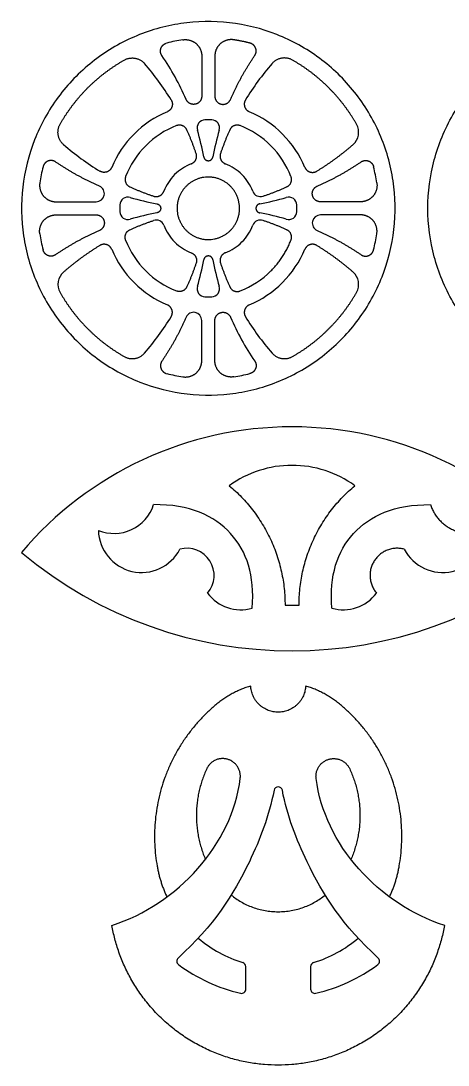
# Model space of a CAD drawing. Header units: millimetres. Extents: x -105 to 105, y -117 to 106.
# Drawn here: x -105.3 to -65.2, y -106.3 to -8.2 of the extents above; entities that cross this region are included whole.
import ezdxf

# ---------------------------------------------------------------- set-up
doc = ezdxf.new("R2010")
doc.units = ezdxf.units.MM
doc.header["$MEASUREMENT"] = 0
doc.layers.add('Layer 03', color=5, linetype='Continuous')

msp = doc.modelspace()

# ---------------------------------------------------------------- linework, layer by layer
at = {"layer": 'Layer 03'}
for p, q in [((-88.351, -11.48), (-88.351, -15.259)), ((-87.121, -11.48), (-87.121, -15.259)), ((-87.736, -21.32), (-87.736, -21.32)), ((-87.736, -21.32), (-87.736, -21.32)), ((-102.051, -25.18), (-98.272, -25.18)), ((-73.421, -25.18), (-77.2, -25.18)), ((-102.051, -26.411), (-98.272, -26.411)), ((-92.212, -25.795), (-92.212, -25.795)), ((-92.212, -25.795), (-92.212, -25.795)), ((-83.26, -25.795), (-83.26, -25.795)), ((-83.26, -25.795), (-83.26, -25.795)), ((-73.421, -26.411), (-77.2, -26.411)), ((-87.736, -30.271), (-87.736, -30.271)), ((-87.736, -30.271), (-87.736, -30.271)), ((-88.351, -40.11), (-88.351, -36.331)), ((-87.121, -40.11), (-87.121, -36.331)), ((-84.214, -99.169), (-84.214, -97.048)), ((-78.125, -97.048), (-78.125, -99.169))]:
    msp.add_line(p, q, dxfattribs=at)
for centre, radius, start, end in [((-87.736, -25.795), 16.015, 98.55714, 104.14532), ((-112.756, -25.562), 25.021, 23.5487, 34.34388), ((-112.597, -28.622), 25.021, 31.34159, 41.03275), ((-62.875, -28.622), 25.021, 138.96725, 148.65841), ((-87.736, -25.795), 9.861, 112.9674, 134.99999), ((-88.024, -18.248), 0.769, 92.18821, 196.47418), ((-87.736, -25.795), 8.322, 90, 92.18821), ((-87.736, -25.795), 8.322, 87.81179, 90), ((-87.448, -18.248), 0.769, 343.52582, 87.81179), ((-87.736, -25.795), 9.861, 45.00001, 67.0326), ((-87.736, -25.795), 8.322, 111.03723, 134.99999), ((-112.756, -25.562), 25.021, 10.58098, 16.47418), ((-62.716, -25.562), 25.021, 163.52582, 169.41902), ((-87.736, -25.795), 8.322, 45.00001, 68.96277), ((-75.147, -18.648), 1.539, 311.03277, 29.58515), ((-87.736, -25.795), 9.861, 135.00001, 157.0326), ((-87.736, -25.795), 9.861, 22.9674, 44.99999), ((-84.909, -0.935), 25.021, 228.96725, 238.65841), ((-87.736, -25.795), 8.322, 135.00001, 158.96277), ((-87.736, -25.795), 8.322, 21.03723, 44.99999), ((-87.736, -25.795), 16.015, 165.85468, 171.44286), ((-87.736, -25.795), 4.476, 110.91958, 135), ((-87.736, -25.795), 4.476, 45, 69.08042), ((-87.736, -25.795), 16.015, 8.55714, 14.14532), ((-87.736, -25.795), 4.476, 135, 159.08042), ((-87.736, -25.795), 4.476, 20.91958, 45), ((-98.272, -24.414), 0.765, 269.99994, 66.45137), ((-82.837, -23.923), 0.769, 200.91961, 288.57725), ((-87.736, -25.795), 8.322, 177.81179, 180), ((-95.283, -25.507), 0.769, 73.52582, 177.81179), ((-87.969, -0.775), 25.021, 253.52582, 259.41902), ((-87.503, -0.775), 25.021, 280.58098, 286.47418), ((-80.189, -25.507), 0.769, 2.18821, 106.47418), ((-87.736, -25.795), 8.322, 0, 2.18821), ((-87.736, -25.795), 8.322, 180, 182.18821), ((-95.283, -26.084), 0.769, 182.18821, 286.47418), ((-87.969, -50.815), 25.021, 100.58098, 106.47418), ((-87.503, -50.815), 25.021, 73.52582, 79.41902), ((-80.189, -26.084), 0.769, 253.52582, 357.81179), ((-87.736, -25.795), 8.322, 357.81179, 0), ((-77.2, -27.176), 0.765, 89.99994, 246.45137), ((-92.635, -27.668), 0.769, 20.91961, 108.57725), ((-87.736, -25.795), 4.476, 200.91958, 225), ((-87.736, -25.795), 4.476, 315, 339.08042), ((-82.837, -27.668), 0.769, 71.42275, 159.08039), ((-87.736, -25.795), 16.015, 188.55714, 194.14532), ((-87.736, -25.795), 16.015, 345.85468, 351.44286), ((-87.736, -25.795), 8.322, 201.03723, 224.99999), ((-87.736, -25.795), 4.476, 225, 249.08042), ((-87.736, -25.795), 4.476, 290.91958, 315), ((-87.736, -25.795), 9.861, 202.9674, 224.99999), ((-87.736, -25.795), 9.861, 315.00001, 337.0326), ((-112.756, -26.029), 25.021, 343.52582, 349.41902), ((-62.716, -26.029), 25.021, 190.58098, 196.47418), ((-100.325, -32.942), 1.539, 131.03277, 209.58515), ((-87.736, -25.795), 8.322, 225.00001, 248.96277), ((-87.736, -25.795), 8.322, 291.03723, 314.99999), ((-75.147, -32.942), 1.539, 330.41485, 48.96723), ((-87.736, -25.795), 9.861, 225.00001, 247.0326), ((-88.024, -33.342), 0.769, 163.52582, 267.81179), ((-87.448, -33.342), 0.769, 272.18821, 16.47418), ((-87.736, -25.795), 9.861, 292.9674, 314.99999), ((-87.736, -25.795), 8.322, 267.81179, 270), ((-87.736, -25.795), 8.322, 270, 272.18821), ((-112.597, -22.968), 25.021, 318.96725, 328.65841), ((-89.117, -36.331), 0.765, 359.99994, 156.45137), ((-62.716, -26.029), 25.021, 203.5487, 214.34388), ((-62.875, -22.968), 25.021, 211.34159, 221.03275), ((-87.736, -25.795), 16.015, 255.85468, 261.44286), ((-87.736, -25.795), 16.015, 278.55714, 284.14532), ((-79.866, -79.597), 33.269, 40.16412, 139.83588), ((-79.866, -60.004), 10.056, 90, 125.9002), ((-79.866, -60.004), 10.056, 54.0998, 90), ((-96.598, -52.428), 3.919, 248.0068, 341.95029), ((-94.01, -55.959), 4.057, 181.46216, 332.58305), ((-65.721, -55.959), 4.057, 207.41695, 358.53784), ((-89.748, -60.297), 2.556, 319.679, 104.96682), ((-79.866, -27.785), 39.595, 230.05223, 309.94777), ((-84.694, -59.671), 3.852, 216.28019, 286.30503), ((-75.037, -59.671), 3.852, 253.69499, 323.71979), ((-81.17, -80.56), 0.399, 11.00362, 168.99638), ((-81.17, -85.605), 11.551, 229.42467, 253.25198), ((-81.17, -85.605), 11.551, 286.74802, 310.57533), ((-90.302, -96.541), 0.399, 132.33523, 233.40283), ((-81.17, -84.244), 15.716, 233.40283, 257.00833), ((-84.613, -97.048), 0.399, 360, 73.25198), ((-77.726, -97.048), 0.399, 106.74802, 180), ((-81.17, -84.244), 15.716, 282.99167, 306.59717), ((-72.037, -96.541), 0.399, 306.59717, 47.66477), ((-84.613, -99.169), 0.399, 257.00833, 360), ((-77.726, -99.169), 0.399, 180, 282.99167)]:
    msp.add_arc(centre, radius, start, end, dxfattribs=at)
for points, degree in [([(-98.66, -12.056), (-97.461, -11.102), (-94.812, -9.511), (-90.357, -8.235), (-85.722, -8.155), (-81.225, -9.277), (-77.172, -11.525), (-73.838, -14.745), (-71.452, -18.719), (-70.175, -23.175), (-70.096, -27.809), (-71.218, -32.306), (-73.466, -36.359), (-76.686, -39.693), (-80.66, -42.079), (-85.115, -43.356), (-89.75, -43.436), (-94.247, -42.314), (-98.3, -40.066), (-101.634, -36.845), (-104.02, -32.872), (-105.297, -28.416), (-105.376, -23.782), (-104.254, -19.285), (-102.006, -15.231), (-99.859, -13.009), (-98.66, -12.056)], 3), ([(-67.105, -25.795), (-67.105, -27.327), (-66.702, -30.391), (-64.928, -34.673), (-62.107, -38.35), (-58.43, -41.172), (-54.147, -42.945), (-49.552, -43.55), (-44.957, -42.945), (-40.675, -41.172), (-36.997, -38.35), (-34.176, -34.673), (-32.402, -30.391), (-31.797, -25.795), (-32.402, -21.2), (-34.176, -16.918), (-36.997, -13.241), (-40.675, -10.419), (-44.957, -8.645), (-49.552, -8.04), (-54.147, -8.645), (-58.43, -10.419), (-62.107, -13.241), (-64.928, -16.918), (-66.702, -21.2), (-67.105, -24.264), (-67.105, -25.795)], 3), ([(-87.736, -21.32), (-87.736, -21.32), (-87.736, -21.32)], 2), ([(-87.736, -21.32), (-87.736, -21.32), (-87.736, -21.32)], 2), ([(-92.212, -25.795), (-92.212, -25.795), (-92.212, -25.795)], 2), ([(-92.212, -25.795), (-92.212, -25.795), (-92.212, -25.795)], 2), ([(-83.26, -25.795), (-83.26, -25.795), (-83.26, -25.795)], 2), ([(-83.26, -25.795), (-83.26, -25.795), (-83.26, -25.795)], 2), ([(-87.736, -30.271), (-87.736, -30.271), (-87.736, -30.271)], 2), ([(-87.736, -30.271), (-87.736, -30.271), (-87.736, -30.271)], 2), ([(-83.612, -63.368), (-83.362, -60.297), (-84.857, -55.778), (-89.496, -53.59), (-92.872, -53.642)], 3), ([(-96.793, -93.175), (-90.608, -91.199), (-85.49, -85.544), (-84.735, -79.366)], 3), ([(-65.511, -93.186), (-71.711, -91.221), (-76.847, -85.556), (-77.604, -79.366)], 3)]:
    msp.add_open_spline(points, degree=degree, dxfattribs=at)
for points, weights, knots in [([(-92.097, -11.446), (-92.323, -11.115), (-92.181, -10.739), (-92.039, -10.364), (-91.65, -10.266)], [0.999999945932, 0.886610476496, 1, 0.886610476496, 0.999999945932], [30.3304456, 30.3304456, 30.3304456, 30.8112776, 30.8112776, 31.2921095, 31.2921095, 31.2921095]), ([(-90.119, -9.959), (-89.421, -9.854), (-88.886, -10.314), (-88.351, -10.775), (-88.351, -11.48)], [0.999999956584, 0.908950492211, 1, 0.908950470503, 1], [21.731425, 21.731425, 21.731425, 22.591498, 22.591498, 23.451572, 23.451572, 23.451572]), ([(-85.353, -9.959), (-86.051, -9.854), (-86.586, -10.314), (-87.121, -10.775), (-87.121, -11.48)], [0.999999956584, 0.908950492211, 1, 0.908950470503, 1], [21.731425, 21.731425, 21.731425, 22.591498, 22.591498, 23.451572, 23.451572, 23.451572]), ([(-83.375, -11.446), (-83.149, -11.115), (-83.291, -10.739), (-83.433, -10.364), (-83.822, -10.266)], [1, 0.886610449462, 1, 0.886610476496, 0.999999945932], [30.3304456, 30.3304456, 30.3304456, 30.8112776, 30.8112776, 31.2921095, 31.2921095, 31.2921095]), ([(-91.227, -15.608), (-91.044, -15.909), (-91.152, -16.244), (-91.259, -16.579), (-91.584, -16.716)], [0.999999956743, 0.909283005788, 1, 0.909283027417, 0.999999913486], [101.6829796, 101.6829796, 101.6829796, 102.112218, 102.112218, 102.5414563, 102.5414563, 102.5414563]), ([(-88.351, -15.259), (-88.351, -15.882), (-88.961, -16.009), (-89.57, -16.136), (-89.819, -15.565)], [1, 0.775904862573, 1, 0.775904916002, 0.999999893143], [25.907874, 25.907874, 25.907874, 26.587143, 26.587143, 27.266412, 27.266412, 27.266412]), ([(-87.121, -15.259), (-87.121, -15.882), (-86.511, -16.009), (-85.902, -16.136), (-85.653, -15.565)], [1, 0.775904862573, 1, 0.775904916002, 0.999999893143], [25.907874, 25.907874, 25.907874, 26.587143, 26.587143, 27.266412, 27.266412, 27.266412]), ([(-84.245, -15.608), (-84.428, -15.909), (-84.32, -16.244), (-84.213, -16.579), (-83.888, -16.716)], [0.999999913486, 0.909283027417, 1, 0.909283027417, 0.999999913486], [101.6829796, 101.6829796, 101.6829796, 102.112218, 102.112218, 102.5414563, 102.5414563, 102.5414563]), ([(-102.085, -21.434), (-102.417, -21.208), (-102.792, -21.35), (-103.167, -21.492), (-103.265, -21.882)], [0.999999945932, 0.886610476496, 1, 0.886610476496, 0.999999945932], [19.6570297, 19.6570297, 19.6570297, 20.1378616, 20.1378616, 20.6186936, 20.6186936, 20.6186936]), ([(-73.387, -21.434), (-73.055, -21.208), (-72.68, -21.35), (-72.305, -21.492), (-72.207, -21.882)], [0.999999945932, 0.886610476496, 1, 0.886610476496, 0.999999945932], [19.6570297, 19.6570297, 19.6570297, 20.1378616, 20.1378616, 20.6186936, 20.6186936, 20.6186936]), ([(-96.815, -21.948), (-96.952, -22.272), (-97.287, -22.38), (-97.623, -22.488), (-97.923, -22.304)], [0.999999913486, 0.909283027417, 1, 0.909283005788, 0.999999956743], [110.5467432, 110.5467432, 110.5467432, 110.9759815, 110.9759815, 111.4052199, 111.4052199, 111.4052199]), ([(-78.657, -21.948), (-78.52, -22.272), (-78.185, -22.38), (-77.849, -22.488), (-77.549, -22.304)], [0.999999956743, 0.909283005788, 1, 0.909283005788, 0.999999956743], [110.5467432, 110.5467432, 110.5467432, 110.9759816, 110.9759816, 111.4052199, 111.4052199, 111.4052199]), ([(-103.573, -23.412), (-103.678, -24.11), (-103.217, -24.645), (-102.757, -25.18), (-102.051, -25.18)], [0.999999913168, 0.908950513919, 1, 0.908950470503, 1], [21.731425, 21.731425, 21.731425, 22.591498, 22.591498, 23.451572, 23.451572, 23.451572]), ([(-89.564, -23.496), (-87.265, -21.669), (-85.437, -23.967), (-83.609, -26.266), (-85.908, -28.094), (-88.207, -29.922), (-90.035, -27.623), (-91.863, -25.324), (-89.564, -23.496)], [1, 0.707106781187, 1, 0.707106781187, 1, 0.707106781187, 1, 0.707106781187, 1], [0, 0, 0, 4.569249, 4.569249, 9.138498, 9.138498, 13.707748, 13.707748, 18.276997, 18.276997, 18.276997]), ([(-71.899, -23.412), (-71.794, -24.11), (-72.255, -24.645), (-72.715, -25.18), (-73.421, -25.18)], [0.999999913168, 0.908950513919, 1, 0.908950470503, 1], [21.731425, 21.731425, 21.731425, 22.591498, 22.591498, 23.451572, 23.451572, 23.451572]), ([(-77.2, -25.18), (-77.823, -25.18), (-77.95, -24.571), (-78.077, -23.961), (-77.506, -23.713)], [1, 0.775904862573, 1, 0.775904916002, 0.999999893143], [15.234458, 15.234458, 15.234458, 15.913727, 15.913727, 16.592996, 16.592996, 16.592996]), ([(-103.573, -28.178), (-103.678, -27.48), (-103.217, -26.946), (-102.757, -26.411), (-102.051, -26.411)], [0.999999956584, 0.908950492211, 1, 0.908950470503, 1], [21.731425, 21.731425, 21.731425, 22.591498, 22.591498, 23.451572, 23.451572, 23.451572]), ([(-98.272, -26.411), (-97.65, -26.411), (-97.523, -27.02), (-97.396, -27.629), (-97.966, -27.878)], [1, 0.775904862573, 1, 0.775904916002, 0.999999893143], [15.234458, 15.234458, 15.234458, 15.913727, 15.913727, 16.592996, 16.592996, 16.592996]), ([(-71.899, -28.178), (-71.794, -27.48), (-72.255, -26.946), (-72.715, -26.411), (-73.421, -26.411)], [0.999999956584, 0.908950492211, 1, 0.908950470503, 1], [21.731425, 21.731425, 21.731425, 22.591498, 22.591498, 23.451572, 23.451572, 23.451572]), ([(-96.815, -29.643), (-96.952, -29.319), (-97.287, -29.211), (-97.623, -29.103), (-97.923, -29.286)], [0.999999956743, 0.909283005788, 1, 0.909283005788, 0.999999956743], [110.5467432, 110.5467432, 110.5467432, 110.9759816, 110.9759816, 111.4052199, 111.4052199, 111.4052199]), ([(-77.549, -29.286), (-77.849, -29.103), (-78.185, -29.211), (-78.52, -29.319), (-78.657, -29.643)], [0.999999956743, 0.909283005788, 1, 0.909283005788, 0.999999956743], [101.6829796, 101.6829796, 101.6829796, 102.112218, 102.112218, 102.5414563, 102.5414563, 102.5414563]), ([(-102.085, -30.156), (-102.417, -30.383), (-102.792, -30.24), (-103.167, -30.098), (-103.265, -29.709)], [0.999999945932, 0.886610476496, 1, 0.886610476496, 0.999999945932], [19.6570297, 19.6570297, 19.6570297, 20.1378616, 20.1378616, 20.6186936, 20.6186936, 20.6186936]), ([(-73.387, -30.156), (-73.055, -30.383), (-72.68, -30.24), (-72.305, -30.098), (-72.207, -29.709)], [1, 0.886610449462, 1, 0.886610476496, 0.999999945932], [30.3304456, 30.3304456, 30.3304456, 30.8112776, 30.8112776, 31.2921095, 31.2921095, 31.2921095]), ([(-91.227, -35.983), (-91.044, -35.682), (-91.152, -35.347), (-91.259, -35.012), (-91.584, -34.874)], [0.999999956743, 0.909283005788, 1, 0.909283005788, 0.999999956743], [101.6829796, 101.6829796, 101.6829796, 102.112218, 102.112218, 102.5414563, 102.5414563, 102.5414563]), ([(-83.888, -34.874), (-84.213, -35.012), (-84.32, -35.347), (-84.428, -35.682), (-84.245, -35.983)], [0.999999913486, 0.909283027417, 1, 0.909283005788, 0.999999956743], [110.5467432, 110.5467432, 110.5467432, 110.9759815, 110.9759815, 111.4052199, 111.4052199, 111.4052199]), ([(-87.121, -36.331), (-87.121, -35.709), (-86.511, -35.582), (-85.902, -35.455), (-85.653, -36.025)], [1, 0.775904862573, 1, 0.775904916002, 0.999999893143], [25.907874, 25.907874, 25.907874, 26.587143, 26.587143, 27.266412, 27.266412, 27.266412]), ([(-92.097, -40.145), (-92.323, -40.476), (-92.181, -40.851), (-92.039, -41.226), (-91.65, -41.325)], [1, 0.886610449462, 1, 0.886610476496, 0.999999945932], [19.6570297, 19.6570297, 19.6570297, 20.1378617, 20.1378617, 20.6186936, 20.6186936, 20.6186936]), ([(-90.119, -41.632), (-89.421, -41.737), (-88.886, -41.276), (-88.351, -40.816), (-88.351, -40.11)], [0.999999956584, 0.908950492211, 1, 0.908950470503, 1], [21.731425, 21.731425, 21.731425, 22.591498, 22.591498, 23.451572, 23.451572, 23.451572]), ([(-85.353, -41.632), (-86.051, -41.737), (-86.586, -41.276), (-87.121, -40.816), (-87.121, -40.11)], [0.999999913168, 0.908950513919, 1, 0.908950470503, 1], [21.731425, 21.731425, 21.731425, 22.591498, 22.591498, 23.451572, 23.451572, 23.451572]), ([(-83.375, -40.145), (-83.149, -40.476), (-83.291, -40.851), (-83.433, -41.226), (-83.822, -41.325)], [0.999999945932, 0.886610476496, 1, 0.886610476496, 0.999999945932], [19.6570297, 19.6570297, 19.6570297, 20.1378616, 20.1378616, 20.6186936, 20.6186936, 20.6186936]), ([(-66.86, -53.642), (-66.332, -55.262), (-64.788, -55.981), (-63.244, -56.7), (-61.665, -56.062)], [1, 0.917158352631, 1, 0.917158372382, 0.999999960498], [82.138085, 82.138085, 82.138085, 84.206479, 84.206479, 86.274872, 86.274872, 86.274872]), ([(-69.323, -57.827), (-71.138, -57.342), (-72.143, -58.93), (-73.148, -60.518), (-71.932, -61.951)], [0.999999907351, 0.805701403624, 1, 0.805701496272, 0.999999722054], [64.405056, 64.405056, 64.405056, 66.491352, 66.491352, 68.577648, 68.577648, 68.577648]), ([(-78.587, -70.686), (-78.708, -73.144), (-81.17, -73.144), (-83.631, -73.144), (-83.752, -70.686)], [0.999999868545, 0.724317843631, 1, 0.724317777903, 1], [45.756633, 45.756633, 45.756633, 47.730452, 47.730452, 49.704273, 49.704273, 49.704273]), ([(-84.735, -79.366), (-84.562, -77.957), (-85.928, -77.568), (-87.293, -77.178), (-87.89, -78.467)], [1, 0.760023727359, 1, 0.760023727359, 1], [-16.65988, -16.65988, -16.65988, -15.481186, -15.481186, -14.302492, -14.302492, -14.302492]), ([(-77.604, -79.366), (-77.777, -77.957), (-76.411, -77.568), (-75.046, -77.178), (-74.449, -78.467)], [1, 0.760023727359, 1, 0.760023727359, 1], [9.726866, 9.726866, 9.726866, 10.90556, 10.90556, 12.084254, 12.084254, 12.084254]), ([(-65.546, -93.175), (-67.836, -106.31), (-81.17, -106.31), (-94.503, -106.31), (-96.793, -93.175)], [1, 0.765431898027, 1, 0.765431953952, 0.999999888149], [-48.615877, -48.615877, -48.615877, -37.491984, -37.491984, -26.368094, -26.368094, -26.368094])]:
    msp.add_rational_spline(points, weights, degree=2, knots=knots, dxfattribs=at)
for points, weights in [([(-83.822, -10.266), (-84.58, -10.075), (-85.353, -9.959)], [0.999999999433, 0.998811172215, 0.999999998866]), ([(-95.643, -11.868), (-94.549, -11.247), (-93.723, -12.196)], [0.999999892284, 0.774103180193, 1]), ([(-85.653, -15.565), (-84.709, -13.398), (-83.375, -11.446)], [0.999999997886, 0.995565925112, 1]), ([(-79.829, -11.868), (-80.923, -11.247), (-81.749, -12.196)], [0.999999892284, 0.774103180193, 1]), ([(-99.06, -14.471), (-97.528, -12.939), (-95.643, -11.868)], [1, 0.990965853849, 0.999999995692]), ([(-76.412, -14.471), (-77.944, -12.939), (-79.829, -11.868)], [1, 0.990965853849, 0.999999995692]), ([(-101.663, -17.889), (-100.593, -16.004), (-99.06, -14.471)], [0.999999995692, 0.990965856003, 0.999999995692]), ([(-73.809, -17.889), (-74.879, -16.004), (-76.412, -14.471)], [0.999999991384, 0.990965858157, 0.999999995692]), ([(-101.335, -19.809), (-102.284, -18.983), (-101.663, -17.889)], [0.999999892284, 0.774103234051, 0.999999892284]), ([(-89.745, -18.433), (-90.042, -17.766), (-90.723, -18.028)], [0.999999867896, 0.725342264338, 0.999999738066]), ([(-88.88, -20.651), (-89.259, -19.521), (-89.745, -18.433)], [0.99999999946, 0.99886732854, 0.99999999946]), ([(-85.727, -18.433), (-86.213, -19.521), (-86.593, -20.651)], [0.99999999946, 0.99886732854, 0.99999999946]), ([(-84.749, -18.028), (-85.43, -17.766), (-85.727, -18.433)], [0.999999869033, 0.725342198854, 0.999999867896]), ([(-77.549, -22.304), (-75.737, -21.201), (-74.137, -19.809)], [0.999999998296, 0.996425979022, 0.999999998296]), ([(-97.966, -23.713), (-100.133, -22.768), (-102.085, -21.434)], [0.999999997886, 0.995565925112, 1]), ([(-89.334, -21.615), (-88.644, -21.351), (-88.88, -20.651)], [0.999999867159, 0.721411873597, 0.999999867159]), ([(-88.16, -20.967), (-88.095, -21.32), (-87.736, -21.32)], [0.99999988999, 0.769293330152, 0.99999988999]), ([(-87.736, -21.32), (-87.377, -21.32), (-87.312, -20.967)], [0.99999988999, 0.769293330152, 0.99999988999]), ([(-86.593, -20.651), (-86.828, -21.351), (-86.138, -21.615)], [0.999999867159, 0.721411807176, 1]), ([(-77.506, -23.713), (-75.339, -22.768), (-73.387, -21.434)], [0.999999997886, 0.995565925112, 1]), ([(-95.503, -22.808), (-95.765, -23.489), (-95.099, -23.787)], [0.999999869033, 0.725342198854, 0.999999867896]), ([(-80.373, -23.787), (-79.707, -23.489), (-79.969, -22.808)], [0.999999867896, 0.725342198854, 0.999999869033]), ([(-95.099, -23.787), (-94.01, -24.272), (-92.88, -24.652)], [0.99999999946, 0.99886732854, 0.99999999946]), ([(-92.88, -24.652), (-92.18, -24.887), (-91.917, -24.197)], [0.999999867159, 0.721411807176, 1]), ([(-82.592, -24.652), (-81.462, -24.272), (-80.373, -23.787)], [0.99999999892, 0.99886732881, 0.99999999946]), ([(-92.564, -25.371), (-92.212, -25.437), (-92.212, -25.795)], [0.99999988999, 0.769293385157, 0.999999779981]), ([(-82.908, -25.371), (-83.26, -25.437), (-83.26, -25.795)], [0.99999988999, 0.769293385157, 0.999999779981]), ([(-92.212, -25.795), (-92.212, -26.154), (-92.564, -26.22)], [0.99999988999, 0.769293385157, 0.999999779981]), ([(-83.26, -25.795), (-83.26, -26.154), (-82.908, -26.22)], [0.99999988999, 0.769293330152, 0.99999988999]), ([(-95.099, -27.804), (-94.01, -27.318), (-92.88, -26.939)], [0.99999999946, 0.99886732854, 0.99999999946]), ([(-80.373, -27.804), (-81.462, -27.318), (-82.592, -26.939)], [0.99999999946, 0.99886732854, 0.99999999946]), ([(-97.966, -27.878), (-100.133, -28.822), (-102.085, -30.156)], [1, 0.995565926169, 0.999999995771]), ([(-95.503, -28.783), (-95.765, -28.101), (-95.099, -27.804)], [0.999999869033, 0.725342198854, 0.999999867896]), ([(-79.969, -28.783), (-79.707, -28.101), (-80.373, -27.804)], [0.999999869033, 0.725342264338, 0.999999736929]), ([(-77.506, -27.878), (-75.339, -28.822), (-73.387, -30.156)], [0.999999997886, 0.995565925112, 1]), ([(-97.923, -29.286), (-99.735, -30.389), (-101.335, -31.782)], [0.999999998296, 0.99642597817, 1]), ([(-81.852, -31.68), (-80.603, -30.431), (-79.969, -28.783)], [0.999999979224, 0.978215101839, 0.999999979224]), ([(-74.137, -31.782), (-75.737, -30.389), (-77.549, -29.286)], [0.999999998296, 0.996425979022, 0.999999998296]), ([(-89.334, -29.976), (-88.644, -30.239), (-88.88, -30.939)], [0.999999867159, 0.721411940017, 0.999999734318]), ([(-87.736, -30.271), (-88.095, -30.271), (-88.16, -30.623)], [0.99999988999, 0.769293385157, 0.999999779981]), ([(-87.312, -30.623), (-87.377, -30.271), (-87.736, -30.271)], [0.999999779981, 0.769293440161, 0.999999779981]), ([(-86.138, -29.976), (-86.828, -30.239), (-86.593, -30.939)], [1, 0.721411873597, 0.999999734318]), ([(-88.88, -30.939), (-89.259, -32.069), (-89.745, -33.158)], [0.99999999946, 0.99886732854, 0.99999999946]), ([(-86.593, -30.939), (-86.213, -32.069), (-85.727, -33.158)], [0.99999999946, 0.99886732881, 0.99999999892]), ([(-89.745, -33.158), (-90.042, -33.825), (-90.723, -33.563)], [0.999999867896, 0.725342198854, 0.999999869033]), ([(-85.727, -33.158), (-85.43, -33.825), (-84.749, -33.563)], [0.999999867896, 0.725342198854, 0.999999869033]), ([(-101.663, -33.702), (-100.593, -35.587), (-99.06, -37.119)], [0.999999995692, 0.990965856003, 0.999999995692]), ([(-76.412, -37.119), (-74.879, -35.587), (-73.809, -33.702)], [1, 0.990965853849, 0.999999995692]), ([(-89.819, -36.025), (-90.763, -38.193), (-92.097, -40.145)], [0.999999997886, 0.995565928284, 0.999999993657]), ([(-99.06, -37.119), (-97.528, -38.652), (-95.643, -39.722)], [1, 0.990965853849, 0.999999995692]), ([(-79.829, -39.722), (-77.944, -38.652), (-76.412, -37.119)], [0.999999995692, 0.990965856003, 0.999999995692]), ([(-95.643, -39.722), (-94.549, -40.343), (-93.723, -39.394)], [0.999999892284, 0.774103180193, 1]), ([(-81.749, -39.394), (-80.923, -40.343), (-79.829, -39.722)], [1, 0.774103180193, 0.999999892284]), ([(-85.762, -51.858), (-80.523, -56.255), (-80.523, -63.095)], [1, 0.906307809375, 0.999999955324]), ([(-79.209, -63.095), (-79.209, -56.255), (-73.969, -51.858)], [0.999999955324, 0.906307809375, 1]), ([(-80.523, -63.095), (-79.866, -63.107), (-79.209, -63.095)], [0.999999999917, 0.999826956122, 1]), ([(-83.752, -70.686), (-85.572, -71.224), (-87.026, -72.444)], [0.999999989984, 0.978995419929, 0.999999981192]), ([(-75.313, -72.444), (-76.767, -71.224), (-78.587, -70.686)], [0.999999989984, 0.978995447746, 1]), ([(-87.026, -72.444), (-94.171, -78.437), (-92.544, -87.621)], [0.999999936002, 0.865786484242, 0.999999936002]), ([(-69.795, -87.621), (-68.168, -78.437), (-75.313, -72.444)], [0.999999936002, 0.865786484242, 0.999999936002]), ([(-87.89, -78.467), (-89.847, -82.696), (-88.006, -86.976)], [1, 0.91316071287, 1]), ([(-74.449, -78.467), (-72.492, -82.696), (-74.333, -86.976)], [1, 0.91316071287, 1]), ([(-92.544, -87.621), (-92.277, -89.124), (-91.629, -90.507)], [0.999999988143, 0.991372156755, 1]), ([(-70.71, -90.507), (-70.062, -89.124), (-69.795, -87.621)], [1, 0.991372167924, 0.999999995632]), ([(-85.588, -90.331), (-81.17, -93.903), (-76.751, -90.331)], [1, 0.777658485362, 1])]:
    msp.add_rational_spline(points, weights, degree=2, dxfattribs=at)
for points, knots in [([(-76.119, -63.368), (-76.369, -60.297), (-74.874, -55.778), (-70.235, -53.59), (-66.86, -53.642)], [71.608272, 71.608272, 71.608272, 71.608272, 76.873177, 82.138085, 82.138085, 82.138085, 82.138085]), ([(-81.561, -80.484), (-82.027, -82.883), (-84.125, -88.365), (-87.24, -93.212), (-90.57, -96.247)], [15.369163, 15.369163, 15.369163, 15.369163, 19.165004, 24.797896, 24.797896, 24.797896, 24.797896]), ([(-71.769, -96.247), (-75.099, -93.212), (-78.214, -88.365), (-80.312, -82.883), (-80.778, -80.484)], [5.388931, 5.388931, 5.388931, 5.388931, 11.021823, 14.817664, 14.817664, 14.817664, 14.817664])]:
    msp.add_open_spline(points, degree=3, knots=knots, dxfattribs=at)

doc.saveas('drawing.dxf')
